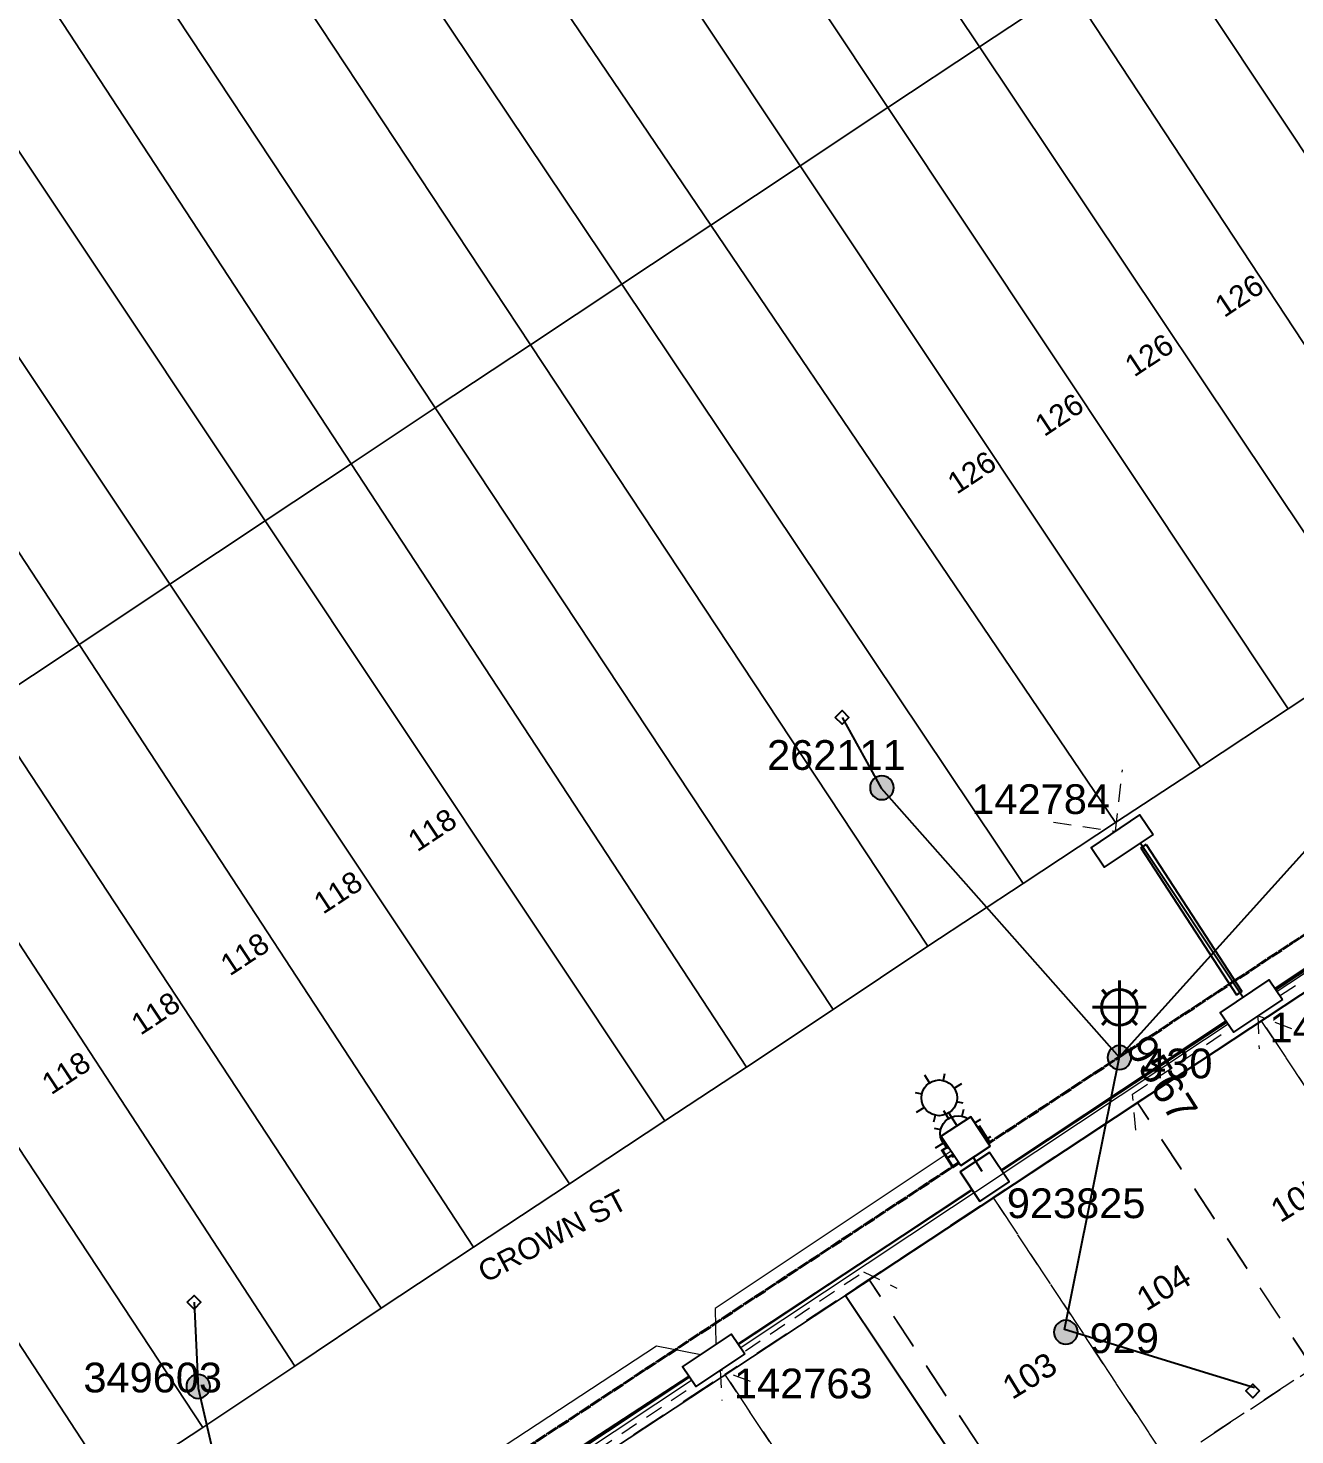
# Model space of a CAD drawing. Header units: metres. Extents: x 301970 to 303550, y 6271876 to 6273079.
# Drawn here: x 302284.5 to 302391, y 6272716.4 to 6272834.7 of the extents above; entities that cross this region are included whole.
import ezdxf
from ezdxf.enums import TextEntityAlignment as Align

# ---------------------------------------------------------------- set-up
doc = ezdxf.new("R2010")
doc.units = ezdxf.units.M
for name, pattern in [('Cable Exist OH', [1, 1, 0]), ('Dash', [5, 3, -2]), ('IECLdasha', [5, 3, -2])]:
    doc.linetypes.add(name, pattern=pattern)
for name, color, linetype in [('_User SL New', 7, 'Continuous'), ('_User_SL_SPonly', 7, 'Continuous'), ('Duct_SP_NEW', 7, 'Continuous'), ('Equip_SP_SL_EXT', 7, 'Continuous'), ('Mains_HV_EXT', 7, 'Continuous'), ('Mains_HV_NEW_U72', 7, 'Continuous'), ('Mains_LV_EXT', 7, 'Continuous'), ('Mains_LV_NEW_R6', 7, 'Continuous'), ('Mains_LV_NEW_T84', 7, 'Continuous'), ('Mains_SL_EXT', 7, 'Continuous'), ('Services_SP_EXT', 7, 'Continuous'), ('SupportsOH_SP_TR_HV_LV_SL_EXT', 7, 'Continuous'), ('SupportsUG_SP_LV_NEW', 7, 'Continuous'), ('Trench_SP_NEW', 7, 'Continuous')]:
    doc.layers.add(name, color=color, linetype=linetype)
doc.layers.add('Cadastre Developer_SP_NEW', color=7, linetype='Continuous', lineweight=5)
doc.layers.add('Cadastre Land Parcels_SP_EXT', color=7, linetype='Continuous', lineweight=5, transparency=0.7)
doc.layers.add('Cadastre Roads_SP_EXT', color=7, linetype='Continuous', lineweight=5, transparency=0.7)
doc.layers.add('Features_HIDE', color=1, linetype='Continuous', plot=False)
doc.styles.add('iecARIAL', font='arial.ttf', dxfattribs={"height": 2})
doc.styles.add('POLE_LABEL', font='arial.ttf')
doc.styles.add('SL_LABEL', font='arial.ttf')
doc.styles.get("Standard").update_dxf_attribs({"font": 'arial.ttf'})
doc.linetypes.add('Cable New UG', pattern='A,7,-0.25,["x",Standard,S=2,R=0,X=0.2,Y=-0.8],-2.1', length=9.35)
doc.linetypes.add('IE Trench HV', pattern='A,7,-0.2,["/",Standard,S=3,R=0,X=0.6,Y=-1.4],-2.5', length=9.7)
doc.linetypes.add('IECLROUO1', pattern='A,7,-0.7,[133,ltypeshp.shx,S=0.5,R=0,X=-0.3,Y=-0.1],-1.2', length=8.9)

# ---------------------------------------------------------------- blocks, each defined once
blk = doc.blocks.new('SL_LANTERN_EXT')
at = {"lineweight": 40}
for p, q in [((0, 1.97), (0, 6.47)), ((-1.46, 5.68), (-1.06, 5.28)), ((1.46, 5.68), (1.06, 5.28)), ((-2.25, 4.22), (2.25, 4.22)), ((-1.46, 2.76), (-1.06, 3.16)), ((0, 0), (0, 2.72)), ((1.46, 2.76), (1.06, 3.16))]:
    blk.add_line(p, q, dxfattribs=at)
blk.add_circle((0, 4.22), 1.5, dxfattribs=at)
at = {"style": 'iecARIAL', "flags": 8}
blk.add_attdef('ASSET_NUM', (1.5, 1.5), '', height=2.5, dxfattribs=at)
for tag, p, height, flags in [('CONSTRUCTED_VOLTAGE', (0.98, -0.65), 0.2, 9), ('CONTROL_TYPE', (0.98, -0.85), 0.2, 9), ('LANTERN_PURPOSE', (0.98, -1.05), 0.2, 9), ('LANTERN_TYPE', (0.98, -1.25), 0.2, 9), ('LNUMBER', (2.18, -3.25), 2.5, 8), ('OPERATING_VOLTAGE', (0.98, -1.65), 0.2, 9), ('ORIENTATION', (0.98, -1.85), 0.2, 9), ('OWNED_BY', (0.98, -2.05), 0.2, 9), ('STATE', (0.98, -2.25), 0.2, 9), ('NO_PHASES', (0.98, -1.45), 0.2, 9), ('USAGE', (0.98, -2.45), 0.2, 9), ('CEXIST', (0.98, -2.65), 0.2, 9), ('CNEW', (0.98, -2.85), 0.2, 9), ('CNUMBER', (0.98, -3.05), 0.2, 9), ('CREMOVE', (0.98, -3.25), 0.2, 9), ('CREPLACE', (0.98, -3.45), 0.2, 9), ('LKINGHEIGHT', (0.98, -3.65), 0.2, 9), ('LBRACKET', (0.98, -3.85), 0.2, 9), ('LBRACKETVOCAB', (0.98, -4.05), 0.2, 9), ('LCATEGORY', (0.98, -4.25), 0.2, 9), ('LCHARGE1', (0.98, -4.45), 0.2, 9), ('LCHARGE1PERCENT', (0.98, -4.65), 0.2, 9), ('LCHARGE2', (0.98, -4.85), 0.2, 9), ('LCHARGE2PERCENT', (0.98, -5.05), 0.2, 9), ('LCHARGE3', (0.98, -5.25), 0.2, 9), ('LCHARGE3PERCENT', (0.98, -5.45), 0.2, 9), ('LEXIST', (0.98, -5.65), 0.2, 9), ('LLAMP', (0.98, -5.85), 0.2, 9), ('LLAMPVOCAB', (0.98, -6.05), 0.2, 9), ('LMAST', (0.98, -6.25), 0.2, 9), ('LMASTVOCAB', (0.98, -6.45), 0.2, 9), ('LNEW', (0.98, -6.65), 0.2, 9), ('LANTNUMBER', (0.98, -6.85), 0.2, 9), ('LOUTREACH', (0.98, -7.25), 0.2, 9), ('LOUTREACHVOCAB', (0.98, -7.45), 0.2, 9), ('LRATECODE', (0.98, -7.65), 0.2, 9), ('LREMOVE', (0.98, -7.85), 0.2, 9), ('LREPLACE', (0.98, -8.05), 0.2, 9), ('LTYPE', (0.98, -8.25), 0.2, 9), ('LTYPEVOCAB', (0.98, -8.45), 0.2, 9), ('STREETNAME', (0.98, -9.25), 0.2, 9), ('SUBURB', (0.98, -9.45), 0.2, 1), ('LEGEND', (0.98, -8.65), 0.2, 9), ('LOCATION', (0.98, -8.85), 0.2, 9), ('NOTES', (0.98, -9.05), 0.2, 9)]:
    blk.add_attdef(tag, p, '', height=height, dxfattribs=dict(flags=flags))
blk = doc.blocks.new('CCP_EXT')
at = {"flags": 9}
for tag, p in [('STATE', (0, -1.8)), ('LEGEND', (0, -1.4)), ('LIFE_SUPPORT', (0, -1.6)), ('NOTES', (0, -2))]:
    blk.add_attdef(tag, text='', height=0.2, dxfattribs=at).set_placement(p, align=Align.MIDDLE_LEFT)
blk.add_wipeout([(0, 0.57), (0.57, 0), (0, -0.57), (-0.57, 0)])
blk.add_lwpolyline([(-0.57, 0), (0, 0.57), (0.57, 0), (0, -0.57), (-0.57, 0)])
at = {"flags": 1}
blk.add_attdef('Z', (0, 0), '', height=0.2, dxfattribs=at)
at = {"flags": 9}
for tag, p in [('CCP_TYPE', (0, 0)), ('CONSTRUCTED_VOLTAGE', (0, -0.2)), ('OPERATING_VOLTAGE', (0, -0.6)), ('ORIENTATION', (0, -0.8)), ('OWNED_BY', (0, -1)), ('NO_PHASES', (0, -0.4)), ('USAGE', (0, -1.2))]:
    blk.add_attdef(tag, text='', height=0.2, dxfattribs=at).set_placement(p, align=Align.MIDDLE_LEFT)
blk = doc.blocks.new('POLE_EXT')
blk.add_hatch(color=256).paths.add_polyline_path([(-1, 0, 1), (1, 0, 1)])
blk.add_lwpolyline([(-1, 0, 1), (1, 0, 1)], format="xyb", close=True)
for tag, height, flags, p in [('pNumber', 2.5, 8, (-17.84, 2.07)), ('OWNED_BY', 0.2, 9, (1.35, -0.4)), ('SPECIAL_USE', 0.2, 9, (1.35, -0.8)), ('STATE', 0.2, 9, (1.35, -1)), ('PARENT', 0.2, 9, (1.35, -0.6)), ('USAGE', 0.2, 9, (1.35, -1.2)), ('cLV', 0.2, 9, (1.35, -1.4)), ('hDepth', 0.2, 9, (1.35, -1.6)), ('hDia', 0.2, 9, (1.35, -1.8)), ('cHV', 0.2, 9, (1.35, -2)), ('LBRACKET', 0.2, 9, (1.35, -2.2)), ('LExisting', 0.2, 9, (1.35, -2.4)), ('cLinedev', 0.2, 9, (1.35, -3.4)), ('LANTNUMBER', 0.2, 9, (1.35, -2.6)), ('LOther', 0.2, 9, (1.35, -2.8)), ('LRemove', 0.2, 9, (1.35, -3)), ('LEGEND', 0.2, 9, (1.35, -3.2)), ('LOCATION', 0.2, 9, (1.35, -3.6)), ('pExisting', 0.2, 9, (1.35, -3.8)), ('pFooting', 0.2, 9, (1.35, -4.4)), ('pNew', 0.2, 9, (1.35, -4.6)), ('PFNUMBER', 0.2, 9, (1.35, -4)), ('NEWPFNUMBER', 0.2, 9, (1.35, -4.2)), ('pRelocate', 0.2, 9, (1.35, -5)), ('pRemove', 0.2, 9, (1.35, -5.2)), ('pReplace', 0.2, 9, (1.35, -5.4)), ('pStay', 0.2, 9, (1.35, -5.6)), ('pType', 0.2, 9, (1.35, -5.8)), ('cspan', 0.2, 9, (1.35, -6)), ('STREETNAME', 0.2, 9, (1.35, -6.2)), ('SUBURB', 0.2, 9, (1.35, -6.4)), ('OPERATED_BY', 0.2, 9, (1.36, -7.01)), ('NOTES', 0.2, 9, (1.35, -6.6)), ('MAINTAINED_BY', 0.2, 9, (1.36, -6.81))]:
    blk.add_attdef(tag, text='', height=height, dxfattribs=dict(flags=flags)).set_placement(p, align=Align.MIDDLE_LEFT)
at = {"style": 'POLE_LABEL'}
for tag, height, flags, p in [('ASSET_NUM', 2.5, 8, (2, 2)), ('STRUCTURE_PLANT_NUMBER', 0.2, 9, (1.35, 0.03)), ('STREET_CODE', 0.2, 9, (1.35, -0.2))]:
    blk.add_attdef(tag, text='', height=height, dxfattribs=dict(at, flags=flags)).set_placement(p, align=Align.MIDDLE_LEFT)
at = {"flags": 1}
blk.add_attdef('Z', (1.35, -7.33), '', height=0.2, dxfattribs=at)
blk = doc.blocks.new('*U68')
for tag, height, flags, p in [('ASSET_NUM', 2.5, 8, (2, 4)), ('STREET_CODE', 0.2, 9, (1.5, 2)), ('OWNED_BY', 0.2, 9, (1.5, 1.8)), ('OPERATED_BY', 0.2, 9, (1.5, 1.6)), ('MAINTAINED_BY', 0.2, 9, (1.5, 1.4))]:
    blk.add_attdef(tag, text='', height=height, dxfattribs=dict(flags=flags)).set_placement(p, align=Align.MIDDLE_LEFT)
blk.add_wipeout([(3.73, -1.12), (-0.39, -3.87), (-1.49, -2.22), (2.62, 0.53)])
at = {"lineweight": -3}
blk.add_lwpolyline([(3.73, -1.12), (-0.39, -3.87), (-1.49, -2.22), (2.62, 0.53)], close=True, dxfattribs=at)
for tag, flags, p in [('STATE', 9, (1.5, 1.2)), ('SUPPORT_TYPE', 9, (1.5, 1)), ('SUBURB', 9, (1.5, 0.2)), ('STREETNAME', 9, (1.5, 0)), ('USAGE', 9, (1.5, 0.8)), ('LEGEND', 9, (1.5, 0.6)), ('PARENT', 9, (1.5, 0.4)), ('Z', 1, (1.5, -0.6)), ('LOCATION', 9, (1.5, -0.2)), ('NOTES', 9, (1.5, -0.4))]:
    blk.add_attdef(tag, text='', height=0.2, dxfattribs=dict(flags=flags)).set_placement(p, align=Align.MIDDLE_LEFT)
blk = doc.blocks.new('COLUMN_NEW')
for tag, flags, p in [('LOCATION', 9, (1.5, -2.2)), ('NOTES', 9, (1.5, -2.4)), ('Z', 1, (1.5, -2.8)), ('LABEL_ALIGNMENT', 9, (1.5, -2.6))]:
    blk.add_attdef(tag, text='', height=0.2, dxfattribs=dict(flags=flags)).set_placement(p, align=Align.MIDDLE_LEFT)
blk.add_wipeout([(-1.485, -1.485), (1.485, -1.485), (1.485, 1.485), (-1.485, 1.485)])
at = {"lineweight": -3}
blk.add_lwpolyline([(-1.485, -1.485), (1.485, -1.485), (1.485, 1.485), (-1.485, 1.485)], close=True, dxfattribs=at)
for tag, height, flags, p in [('ASSET_NUM', 2.5, 8, (2, 2)), ('STREET_CODE', 0.2, 9, (1.5, 0)), ('OWNED_BY', 0.2, 9, (1.5, -0.4)), ('OPERATED_BY', 0.2, 9, (1.5, -0.6)), ('STATE', 0.2, 9, (1.5, -1)), ('COLUMN_TYPE', 0.2, 9, (1.5, -0.2)), ('USAGE', 0.2, 9, (1.5, -1.2)), ('MAINTAINED_BY', 0.2, 9, (1.5, -0.8)), ('SUBURB', 0.2, 9, (1.5, -1.8)), ('STREETNAME', 0.2, 9, (1.5, -2)), ('LEGEND', 0.2, 9, (1.5, -1.4)), ('PARENT', 0.2, 9, (1.5, -1.6))]:
    blk.add_attdef(tag, text='', height=height, dxfattribs=dict(flags=flags)).set_placement(p, align=Align.MIDDLE_LEFT)
at = {"style": 'POLE_LABEL', "flags": 9}
blk.add_attdef('STRUCTURE_PLANT_NUMBER', text='', height=0.2, dxfattribs=at).set_placement((1.5, 0.242), align=Align.MIDDLE_LEFT)
blk = doc.blocks.new('*U133')
for p, q in [((0, 0), (-1.27, -1.91)), ((0, 0), (0, 0)), ((-2.5, -1.14), (-2.39, -1.69)), ((-3.35, -2.33), (-3.97, -1.91)), ((-4.12, -3.57), (-3.57, -3.46)), ((-0.07, -2.75), (-0.63, -2.86)), ((-2.93, -4.41), (-3.34, -5.03)), ((-1.69, -5.18), (-1.8, -4.63)), ((-0.22, -4.4), (-0.85, -3.99))]:
    blk.add_line(p, q)
blk.add_circle((-2.1, -3.16), 1.5)
at = {"style": 'SL_LABEL'}
for tag, height, flags, p in [('ASSET_NUM', 2.5, 8, (2, 2)), ('STREET_CODE', 0.2, 9, (0, -0.2))]:
    blk.add_attdef(tag, text='', height=height, dxfattribs=dict(at, flags=flags)).set_placement(p, align=Align.MIDDLE_LEFT)
for tag, p, flags in [('Z', (0, 0), 1), ('OPERATED_BY', (0, -9.61), 9)]:
    blk.add_attdef(tag, p, '', height=0.2, dxfattribs=dict(flags=flags))
for tag, height, flags, p in [('CONSTRUCTED_VOLTAGE', 0.2, 9, (0, -0.4)), ('CONTROL_TYPE', 0.2, 9, (0, -0.6)), ('LANTERN_PURPOSE', 0.2, 9, (0, -0.8)), ('LANTERN_TYPE', 0.2, 9, (0, -1)), ('NO_PHASES', 0.2, 9, (0, -1.2)), ('OPERATING_VOLTAGE', 0.2, 9, (0, -1.4)), ('ORIENTATION', 0.2, 9, (0, -1.6)), ('OWNED_BY', 0.2, 9, (0, -1.8)), ('STATE', 0.2, 9, (0, -2)), ('CEXIST', 0.2, 9, (0, -2.4)), ('USAGE', 0.2, 9, (0, -2.2)), ('LNUMBER', 2.5, 8, (1.2, -2.8)), ('CNEW', 0.2, 9, (0, -2.6)), ('CNUMBER', 0.2, 9, (0, -2.8)), ('CREMOVE', 0.2, 9, (0, -3)), ('CREPLACE', 0.2, 9, (0, -3.2)), ('LKINGHEIGHT', 0.2, 9, (0, -3.4)), ('LBRACKET', 0.2, 9, (0, -3.6)), ('LBRACKETVOCAB', 0.2, 9, (0, -3.8)), ('LCATEGORY', 0.2, 9, (0, -4)), ('LCHARGE1', 0.2, 9, (0, -4.2)), ('LCHARGE1PERCENT', 0.2, 9, (0, -4.4)), ('LCHARGE2', 0.2, 9, (0, -4.6)), ('LCHARGE2PERCENT', 0.2, 9, (0, -4.8)), ('LCHARGE3', 0.2, 9, (0, -5)), ('LCHARGE3PERCENT', 0.2, 9, (0, -5.2)), ('LEXIST', 0.2, 9, (0, -5.4)), ('LLAMP', 0.2, 9, (0, -5.6)), ('LLAMPVOCAB', 0.2, 9, (0, -5.8)), ('LMAST', 0.2, 9, (0, -6)), ('LMASTVOCAB', 0.2, 9, (0, -6.2)), ('LNEW', 0.2, 9, (0, -6.4)), ('LANTNUMBER', 0.2, 9, (0, -6.6)), ('LOUTREACH', 0.2, 9, (0, -7)), ('LOUTREACHVOCAB', 0.2, 9, (0, -7.2)), ('LRATECODE', 0.2, 9, (0, -7.4)), ('LREMOVE', 0.2, 9, (0, -7.6)), ('LREPLACE', 0.2, 9, (0, -7.8)), ('LTYPE', 0.2, 9, (0, -8)), ('LTYPEVOCAB', 0.2, 9, (0, -8.2)), ('SUBURB', 0.2, 9, (0, -8.6)), ('STREETNAME', 0.2, 9, (0, -8.8)), ('LEGEND', 0.2, 9, (0, -8.4)), ('LOCATION', 0.2, 9, (0, -9)), ('NOTES', 0.2, 9, (0, -9.2)), ('MAINTAINED_BY', 0.2, 9, (0, -9.86))]:
    blk.add_attdef(tag, text='', height=height, dxfattribs=dict(flags=flags)).set_placement(p, align=Align.MIDDLE_LEFT)

msp = doc.modelspace()

# ---------------------------------------------------------------- linework, layer by layer
at = {"layer": 'Cadastre Developer_SP_NEW', "linetype": 'IECLdasha', "flags": 128}
for points in [[(302402.95, 6272728.94), (302388.17, 6272751.26), (302400.28, 6272759.25), (302415.06, 6272736.92), (302402.95, 6272728.94)], [(302392.51, 6272722.05), (302377.74, 6272744.38), (302388.17, 6272751.26), (302402.95, 6272728.94), (302392.51, 6272722.05)], [(302369.97, 6272707.18), (302355.19, 6272729.51), (302365.62, 6272736.39), (302380.4, 6272714.06), (302369.97, 6272707.18)], [(302357.85, 6272699.19), (302343.08, 6272721.52), (302355.19, 6272729.51), (302369.97, 6272707.18), (302357.85, 6272699.19)], [(302347.42, 6272692.31), (302332.72, 6272714.69), (302343.08, 6272721.52), (302357.85, 6272699.19), (302347.42, 6272692.31)]]:
    msp.add_lwpolyline(points, dxfattribs=at)
at = {"layer": 'Cadastre Land Parcels_SP_EXT', "linetype": 'Continuous'}
for points in [[(302364.47, 6272833.1), (302372.04, 6272838.12), (302338.89, 6272888.48), (302330.93, 6272883.21), (302364.47, 6272833.1)], [(302356.79, 6272828), (302364.47, 6272833.1), (302330.93, 6272883.21), (302323.37, 6272878.22), (302356.79, 6272828)], [(302356.79, 6272828), (302323.37, 6272878.22), (302316, 6272873.28), (302349.41, 6272823.1), (302356.79, 6272828)], [(302341.9, 6272818.12), (302349.41, 6272823.1), (302316, 6272873.28), (302308.1, 6272868), (302341.9, 6272818.12)], [(302341.9, 6272818.12), (302308.1, 6272868), (302300.89, 6272863.18), (302334.41, 6272813.15), (302341.9, 6272818.12)], [(302334.41, 6272813.15), (302300.89, 6272863.18), (302293.57, 6272858.28), (302326.75, 6272808.06), (302334.41, 6272813.15)], [(302326.75, 6272808.06), (302293.57, 6272858.28), (302285.51, 6272852.98), (302318.73, 6272802.74), (302326.75, 6272808.06)], [(302318.73, 6272802.74), (302285.51, 6272852.98), (302278.64, 6272848.47), (302311.67, 6272798.06), (302318.73, 6272802.74)], [(302311.67, 6272798.06), (302278.64, 6272848.47), (302271.02, 6272843.4), (302304.43, 6272793.25), (302311.67, 6272798.06)], [(302420.83, 6272797.59), (302387.06, 6272848.09), (302379.32, 6272842.95), (302412.98, 6272792.36), (302420.83, 6272797.59)], [(302304.43, 6272793.25), (302271.02, 6272843.4), (302262.99, 6272838.1), (302296.42, 6272787.93), (302304.43, 6272793.25)], [(302412.98, 6272792.36), (302379.32, 6272842.95), (302372.04, 6272838.12), (302405.45, 6272787.35), (302412.98, 6272792.36)], [(302296.42, 6272787.93), (302262.99, 6272838.1), (302255.76, 6272833.3), (302288.79, 6272782.87), (302296.42, 6272787.93)], [(302405.45, 6272787.35), (302372.04, 6272838.12), (302364.47, 6272833.1), (302398.26, 6272782.61), (302405.45, 6272787.35)], [(302288.79, 6272782.87), (302255.76, 6272833.3), (302247.8, 6272828.02), (302280.92, 6272777.65), (302288.79, 6272782.87)], [(302398.26, 6272782.61), (302364.47, 6272833.1), (302356.79, 6272828), (302390.42, 6272777.45), (302398.26, 6272782.61)], [(302390.42, 6272777.45), (302356.79, 6272828), (302349.41, 6272823.1), (302383.05, 6272772.58), (302390.42, 6272777.45)], [(302383.05, 6272772.58), (302349.41, 6272823.1), (302341.9, 6272818.12), (302375.92, 6272767.9), (302383.05, 6272772.58)], [(302375.92, 6272767.9), (302341.9, 6272818.12), (302334.41, 6272813.15), (302368.16, 6272762.78), (302375.92, 6272767.9)], [(302368.16, 6272762.78), (302334.41, 6272813.15), (302326.75, 6272808.06), (302360.14, 6272757.51), (302368.16, 6272762.78)], [(302360.14, 6272757.51), (302326.75, 6272808.06), (302318.73, 6272802.74), (302352.17, 6272752.18), (302360.14, 6272757.51)], [(302352.17, 6272752.18), (302318.73, 6272802.74), (302311.67, 6272798.06), (302344.9, 6272747.34), (302352.17, 6272752.18)], [(302344.9, 6272747.34), (302311.67, 6272798.06), (302304.43, 6272793.25), (302338.03, 6272742.81), (302344.9, 6272747.34)], [(302338.03, 6272742.81), (302304.43, 6272793.25), (302296.42, 6272787.93), (302330.01, 6272737.52), (302338.03, 6272742.81)], [(302330.01, 6272737.52), (302296.42, 6272787.93), (302288.79, 6272782.87), (302321.96, 6272732.2), (302330.01, 6272737.52)], [(302321.96, 6272732.2), (302288.79, 6272782.87), (302280.92, 6272777.65), (302314.18, 6272727.06), (302321.96, 6272732.2)], [(302314.18, 6272727.06), (302280.92, 6272777.65), (302273.8, 6272772.92), (302306.94, 6272722.21), (302314.18, 6272727.06)], [(302306.94, 6272722.21), (302273.8, 6272772.92), (302265.84, 6272767.64), (302299.19, 6272717.04), (302306.94, 6272722.21)], [(302299.19, 6272717.04), (302265.84, 6272767.64), (302258.48, 6272762.75), (302291.6, 6272712.04), (302299.19, 6272717.04)], [(302291.6, 6272712.04), (302258.48, 6272762.75), (302250.68, 6272757.57), (302283.73, 6272706.79), (302291.6, 6272712.04)], [(302438.4, 6272542.74), (302465.23, 6272560.6), (302353.23, 6272728.13), (302302.52, 6272694.72), (302414.01, 6272526.7), (302438.4, 6272542.74)]]:
    msp.add_lwpolyline(points, close=True, dxfattribs=at)
at = {"layer": 'Duct_SP_NEW'}
for p, q in [((302378.05, 6272765.78), (302378.27, 6272765.92)), ((302378.05, 6272765.78), (302386.09, 6272753.41)), ((302378.49, 6272766.06), (302378.27, 6272765.92)), ((302378.49, 6272766.06), (302386.53, 6272753.7)), ((302386.09, 6272753.41), (302386.31, 6272753.56)), ((302386.53, 6272753.7), (302386.31, 6272753.56))]:
    msp.add_line(p, q, dxfattribs=at)
at = {"layer": 'Features_HIDE', "linetype": 'Continuous'}
msp.add_lwpolyline([(302465.23, 6272560.6), (302515.88, 6272594.14), (302404.23, 6272761.82), (302353.23, 6272728.13), (302465.23, 6272560.6)], close=True, dxfattribs=at)
at = {"layer": 'Mains_LV_EXT', "linetype": 'Cable Exist OH'}
for points in [[(302376.24, 6272748.14), (302446.3, 6272794.38)], [(302303.43, 6272700.13), (302376.24, 6272748.14)]]:
    msp.add_lwpolyline(points, dxfattribs=at)
at = {"layer": 'Mains_LV_NEW_R6', "linetype": 'IECLROUO1', "lineweight": 0, "ltscale": 0.5, "flags": 128}
for points in [[(302362.09, 6272740.28), (302342.27, 6272727.05), (302342.32, 6272724.01)], [(302341.06, 6272723.16), (302337.34, 6272723.89), (302311.88, 6272707.19)]]:
    msp.add_lwpolyline(points, dxfattribs=at)
at = {"layer": 'Mains_LV_NEW_T84', "linetype": 'Cable New UG', "ltscale": 0.5, "flags": 128}
for points in [[(302433.29, 6272782.81), (302387.19, 6272752.36)], [(302387.19, 6272752.36), (302377.52, 6272766.89)], [(302387.19, 6272752.36), (302342.14, 6272722.69)], [(302342.14, 6272722.69), (302311.87, 6272702.92), (302310.19, 6272694.58), (302323.86, 6272673.24)]]:
    msp.add_lwpolyline(points, dxfattribs=at)
at = {"layer": 'Mains_SL_EXT', "linetype": 'Cable Exist OH'}
msp.add_lwpolyline([(302376.24, 6272748.14), (302446.3, 6272794.38), (302506.77, 6272834.31)], dxfattribs=at)
at = {"layer": 'Services_SP_EXT'}
msp.add_lwpolyline([(302376.26, 6272748.21), (302407.5, 6272782.86)], dxfattribs=at)
at = {"layer": 'Trench_SP_NEW', "color": 170, "linetype": 'Dash', "lineweight": 9, "ltscale": 0.5}
for points in [[(302370.7, 6272767.93), (302375.92, 6272767.16), (302376.49, 6272772.31)], [(302377.62, 6272742.03), (302377.35, 6272745.05), (302387.68, 6272752.02), (302400.03, 6272760), (302403.05, 6272758.26)], [(302390.73, 6272750.54), (302387.88, 6272751.64), (302387.98, 6272748.88)], [(302331.48, 6272711.71), (302331.48, 6272711.71), (302332.34, 6272715.14), (302354.72, 6272730.13), (302357.53, 6272728.75)], [(302345.22, 6272720.92), (302342.69, 6272721.87), (302342.83, 6272719.32)]]:
    msp.add_lwpolyline(points, dxfattribs=at)

# ---------------------------------------------------------------- block references
at = {"layer": '_User SL New', "linetype": 'IE Trench HV', "rotation": 246.016282023587}
msp.add_blockref('*U133', (302363.13, 6272741.55), dxfattribs=at)
at = {"layer": 'Equip_SP_SL_EXT'}
ref = msp.add_blockref('SL_LANTERN_EXT', (302376.24, 6272748.14), dxfattribs=at)
ref.add_attrib('ASSET_NUM', '9567', dxfattribs={"layer": '0', "height": 2.5, "rotation": 302.3712, "style": 'iecARIAL'}).set_placement((302377.74, 6272749.64), align=Align.MIDDLE_LEFT)
at = {"layer": 'SupportsOH_SP_TR_HV_LV_SL_EXT'}
ref = msp.add_blockref('POLE_EXT', (302356.28, 6272770.82), dxfattribs=at)
ref.add_attrib('ASSET_NUM', '262111', dxfattribs={"layer": '0', "height": 2.5, "style": 'POLE_LABEL'}).set_placement((302358.28, 6272771.57), align=Align.BOTTOM_RIGHT)
ref = msp.add_blockref('POLE_EXT', (302376.24, 6272748.14), dxfattribs=at)
ref.add_attrib('ASSET_NUM', '430', dxfattribs={"layer": '0', "height": 2.5, "rotation": 0.0359, "style": 'POLE_LABEL'}).set_placement((302378.24, 6272748.89), align=Align.TOP_LEFT)
ref = msp.add_blockref('POLE_EXT', (302371.74, 6272725.05), dxfattribs=at)
ref.add_attrib('ASSET_NUM', '929', dxfattribs={"layer": '0', "height": 2.5, "style": 'POLE_LABEL'}).set_placement((302373.74, 6272725.8), align=Align.TOP_LEFT)
ref = msp.add_blockref('POLE_EXT', (302298.81, 6272720.49), dxfattribs=at)
ref.add_attrib('ASSET_NUM', '349603', dxfattribs={"layer": '0', "height": 2.5, "style": 'POLE_LABEL'}).set_placement((302300.81, 6272721.24), align=Align.MIDDLE_RIGHT)

# ---------------------------------------------------------------- texts
at = {"layer": 'Cadastre Developer_SP_NEW'}
for s, p in [('105', (302391.75, 6272735.42)), ('104', (302380.48, 6272727.98)), ('103', (302369.21, 6272720.55))]:
    msp.add_text(s, height=2, rotation=31.4973, dxfattribs=at).set_placement(p, align=Align.CENTER)
at = {"layer": 'Cadastre Land Parcels_SP_EXT'}
for s, rotation, p in [('126', 33.4839, (302385.05, 6272810.29)), ('126', 33.4813, (302377.48, 6272805.29)), ('126', 33.482, (302369.92, 6272800.28)), ('126', 33.4825, (302362.57, 6272795.43)), ('118', 33.482, (302317.22, 6272765.38)), ('118', 33.4829, (302309.3, 6272760.13)), ('118', 33.482, (302301.46, 6272754.94)), ('118', 33.4824, (302293.96, 6272749.96)), ('118', 33.4818, (302286.44, 6272744.95))]:
    msp.add_text(s, height=1.8, rotation=rotation, dxfattribs=at).set_placement(p)
at = {"layer": 'Cadastre Roads_SP_EXT'}
msp.add_text('CROWN ST', height=1.8, rotation=27.8215, dxfattribs=at).set_placement((302322.95, 6272729.16))
at = {"layer": 'Mains_LV_EXT'}
msp.add_text('E44', height=1.8, rotation=32.3862, dxfattribs=at).set_placement((302361.99, 6272738.73))

# ---------------------------------------------------------------- next in the draw order: block references
at = {"layer": 'Services_SP_EXT'}
for p in [(302352.93, 6272776.73), (302298.46, 6272727.57)]:
    msp.add_blockref('CCP_EXT', p, dxfattribs=at)
at = {"layer": 'Services_SP_EXT', "rotation": 180.0000000000001}
msp.add_blockref('CCP_EXT', (302387.45, 6272720.11), dxfattribs=at)

# ---------------------------------------------------------------- next in the draw order: linework, layer by layer
at = {"layer": 'Cadastre Developer_SP_NEW', "linetype": 'IECLdasha', "flags": 128}
for points in [[(302380.4, 6272714.06), (302365.62, 6272736.39), (302377.74, 6272744.38), (302392.51, 6272722.05), (302380.4, 6272714.06)], [(302395.18, 6272691.73), (302380.4, 6272714.06), (302392.51, 6272722.05), (302407.29, 6272699.72), (302395.18, 6272691.73)]]:
    msp.add_lwpolyline(points, dxfattribs=at)
at = {"layer": 'Cadastre Roads_SP_EXT', "linetype": 'Continuous'}
for points in [[(302398.26, 6272782.61), (302390.42, 6272777.45), (302383.05, 6272772.58), (302375.92, 6272767.9), (302368.16, 6272762.78), (302360.14, 6272757.51), (302352.17, 6272752.18), (302344.9, 6272747.34), (302338.03, 6272742.81), (302330.01, 6272737.52), (302321.96, 6272732.2), (302314.18, 6272727.06), (302306.94, 6272722.21), (302299.19, 6272717.04), (302291.6, 6272712.04), (302283.73, 6272706.79)], [(302155.73, 6272597.88), (302200.71, 6272627.55), (302200.71, 6272627.55), (302251.7, 6272661.21), (302302.52, 6272694.72), (302353.23, 6272728.13), (302404.23, 6272761.82)]]:
    msp.add_lwpolyline(points, dxfattribs=at)
at = {"layer": 'Mains_HV_EXT', "linetype": 'Cable Exist OH'}
msp.add_lwpolyline([(302266.57, 6272675.91), (302506.77, 6272834.31), (302555.1, 6272865.6), (302749.69, 6272993.92)], dxfattribs=at)
at = {"layer": 'Mains_SL_EXT', "linetype": 'Cable Exist OH'}
msp.add_lwpolyline([(302266.57, 6272675.91), (302303.43, 6272700.13), (302376.24, 6272748.14)], dxfattribs=at)
at = {"layer": 'Services_SP_EXT'}
for points in [[(302352.93, 6272776.73), (302356.21, 6272770.78), (302376.24, 6272748.14)], [(302387.59, 6272720.38), (302371.63, 6272725.29), (302376.26, 6272748.21)], [(302298.46, 6272727.57), (302298.81, 6272720.35), (302303.48, 6272700.08)]]:
    msp.add_lwpolyline(points, dxfattribs=at)
at = {"layer": 'Trench_SP_NEW', "linetype": 'IE Trench HV', "ltscale": 0.5, "flags": 128}
msp.add_lwpolyline([(302309.58, 6272700.85), (302311.64, 6272702.4), (302502.89, 6272829.32), (302502.89, 6272829.32)], dxfattribs=at)

# ---------------------------------------------------------------- next in the draw order: block references
at = {"layer": '_User_SL_SPonly'}
ref = msp.add_blockref('COLUMN_NEW', (302364.92, 6272738.11), dxfattribs=dict(at, rotation=33.65531166863003))
ref.add_attrib('ASSET_NUM', '923825', dxfattribs={"layer": '0', "height": 2.5}).set_placement((302366.78, 6272735.89), align=Align.MIDDLE_LEFT)

# ---------------------------------------------------------------- next in the draw order: linework, layer by layer
at = {"layer": 'Mains_HV_NEW_U72', "linetype": 'Cable New UG', "lineweight": 0, "flags": 128}
msp.add_lwpolyline([(302296.99, 6272695.67), (302301.83, 6272695.5), (302521.77, 6272841.56), (302523.11, 6272844.89)], dxfattribs=at)

# ---------------------------------------------------------------- next in the draw order: block references
at = {"layer": '_User_SL_SPonly', "rotation": 246.016282023587}
msp.add_blockref('*U133', (302364.72, 6272738.55), dxfattribs=at)

# ---------------------------------------------------------------- next in the draw order: block references
at = {"layer": '_User SL New', "rotation": 33.65531166863003}
msp.add_blockref('COLUMN_NEW', (302363.33, 6272741.11), dxfattribs=at)
at = {"layer": 'SupportsUG_SP_LV_NEW'}
ref = msp.add_blockref('*U68', (302375.35, 6272768), dxfattribs=at)
ref.add_attrib('ASSET_NUM', '142784', dxfattribs={"layer": '0', "height": 2.5}).set_placement((302363.8, 6272769.86), align=Align.MIDDLE_LEFT)
ref = msp.add_blockref('*U68', (302386.21, 6272754.13), dxfattribs=at)
ref.add_attrib('ASSET_NUM', '142764', dxfattribs={"layer": '0', "height": 2.5}).set_placement((302388.86, 6272750.67), align=Align.MIDDLE_LEFT)
ref = msp.add_blockref('*U68', (302341.02, 6272724.36), dxfattribs=at)
ref.add_attrib('ASSET_NUM', '142763', dxfattribs={"layer": '0', "height": 2.5}).set_placement((302343.84, 6272720.74), align=Align.MIDDLE_LEFT)

doc.saveas('drawing.dxf')
